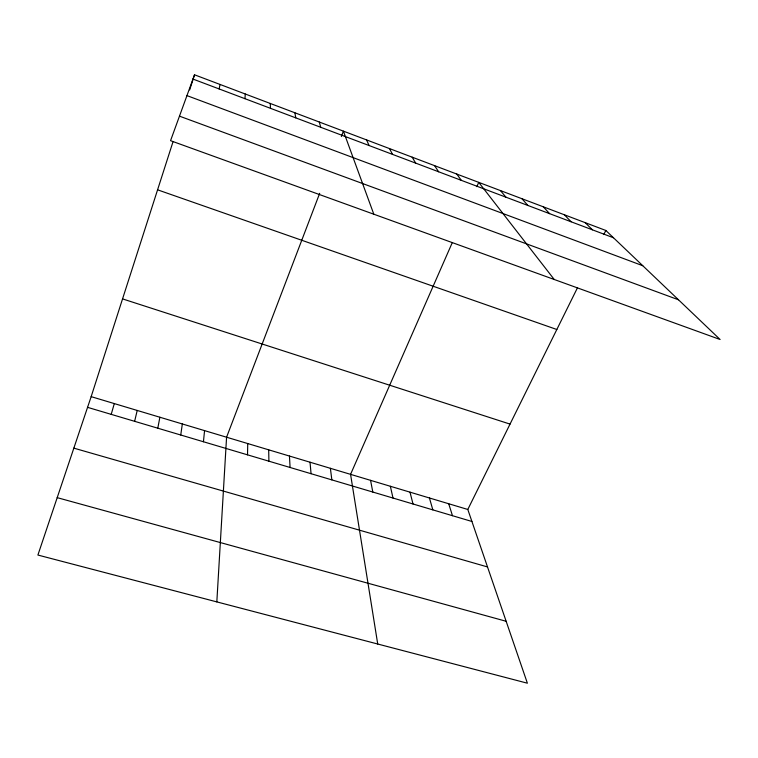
<?xml version="1.0" encoding="UTF-8"?>
<svg xmlns="http://www.w3.org/2000/svg" width="758" height="758" viewBox="0 0 758 758"><rect width="100%" height="100%" fill="white"/><g stroke="black" fill="none" stroke-linecap="round" stroke-linejoin="round"><path stroke-width="1.14" d="M247.515 454.838L247.733 443.553M216.826 601.89L226.576 437.214L319.686 193.309M244.957 98.692L245.279 94.001M203.438 441.753L204.565 430.62M180.736 435.007L182.337 423.959M157.797 428.194L159.881 417.241M219.119 88.942L220.047 84.451M134.63 421.315L137.207 410.448M111.218 414.361L114.297 403.578M577.53 287.661L467.8 509.471L527.388 683.204L37.9 555.045L91.159 396.652L173.042 141.67M189.661 89.927L194.522 74.796L605.832 230.47L720.1 339.499L170.55 140.675L194.522 74.796M341.365 136.516L343.412 131.143L373.808 214.211M452.318 242.541L350.566 474.347L377.721 644.016M476.848 186.648L478.734 182.365L554.24 279.494M603.813 234.544L605.832 230.47M57.201 497.646L506.145 621.276M73.839 448.139L487.508 566.937M87.558 407.34L471.921 521.476M91.159 396.652L467.8 509.471M122.55 298.898L510.03 424.101M157.579 189.822L556.836 329.503M179.475 116.154L678.476 299.78M186.951 95.612L642.775 265.717M192.968 79.069L613.478 237.766M585.185 222.653L592.424 229.816M564.331 214.76L571.134 221.791M543.259 206.782L549.635 213.671M521.968 198.729L527.9 205.475M500.46 190.59L505.937 197.184M456.771 174.046L461.3 180.338M434.571 165.651L438.626 171.782M412.144 157.162L415.697 163.131M389.479 148.577L392.521 154.376M366.569 139.908L369.089 145.536M448.708 503.748L452.469 515.696M429.435 497.978L432.837 509.869M319.289 122.019L320.729 127.287M409.993 492.15L413.015 503.985M390.361 486.276L393.004 498.044M370.558 480.335L372.813 492.046M294.89 112.781L295.762 117.86M330.384 468.302L331.843 479.88M310.013 462.2L311.064 473.712M270.227 103.448L270.511 108.337M289.452 456.041L290.087 467.478M268.692 449.826L268.901 461.186"/></g></svg>
